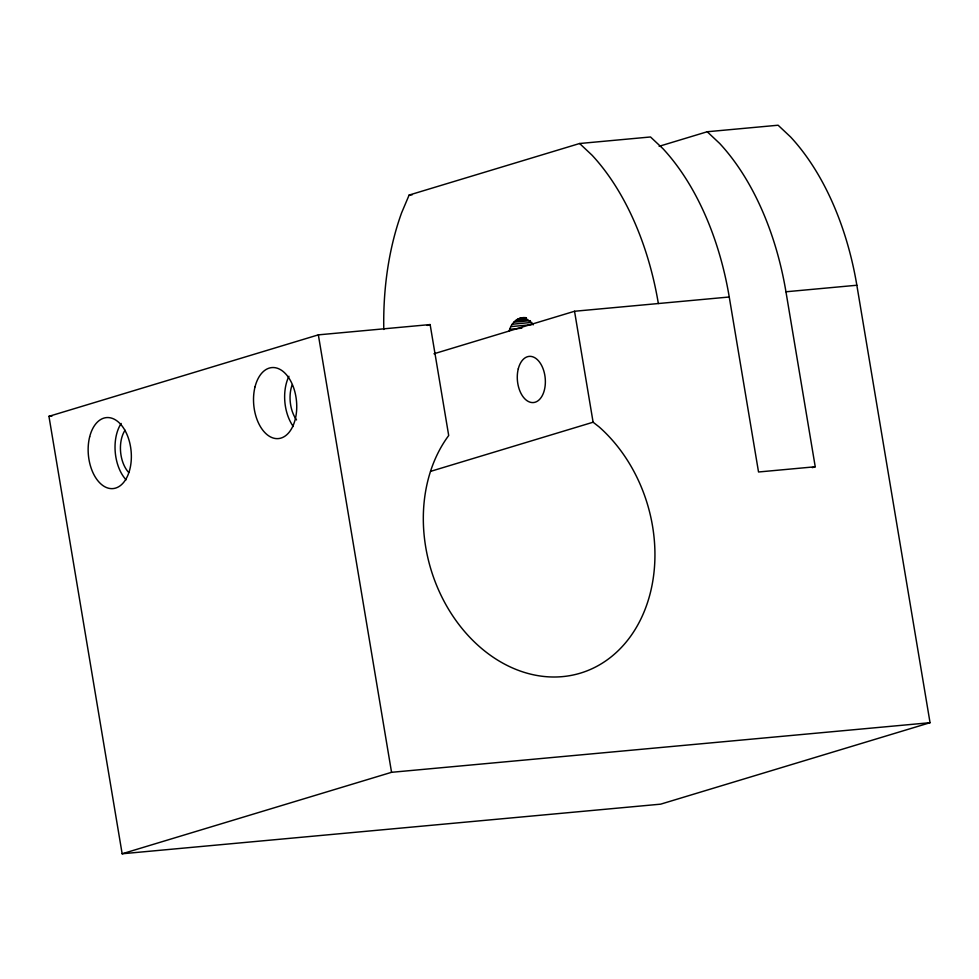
<?xml version="1.0" encoding="UTF-8"?>
<svg xmlns="http://www.w3.org/2000/svg" width="979" height="979" viewBox="0 0 979 979"><rect width="100%" height="100%" fill="white"/><g stroke="black" fill="none" stroke-linecap="round" stroke-linejoin="round"><path stroke-width="1.47" d="M509.153 331.257C510.805 323.572 517.316 316.743 525.674 317.637M659.136 146.299L707.217 131.749L719.687 143.472A230.848 138.908 84.7 0 1 785.953 291.779L815.238 466.763L758.529 471.988L729.245 297.004A230.848 138.908 84.7 0 0 662.979 148.698L650.509 136.974L579.617 143.509L409.124 195.066L401.598 212.847A230.848 138.908 84.7 0 0 383.792 329.47M707.217 131.749L778.109 125.226L790.579 136.95A230.848 138.908 84.7 0 1 856.845 285.244L930.05 722.698L660.654 804.163L122.155 853.774L48.95 416.332L318.346 334.855L430.136 324.563L448.7 435.52A142.616 113.05 73.2 0 0 470.764 638.32A142.616 113.05 73.2 0 0 635.518 628.848A142.616 113.05 73.2 0 0 599.075 426.868L593.103 422.218L574.538 311.261L729.245 297.004M427.211 325.444L430.136 324.563M433.991 353.762L574.538 311.261M430.589 471.364L593.103 422.218M812.325 467.644L815.238 466.763M122.155 853.774L391.551 772.309L930.05 722.698M517.365 319.276L525.98 318.42M409.124 195.066L412.147 194.797M785.953 291.779L856.845 285.244M519.335 318.456L526.421 317.796L521.366 318.065M515.505 320.537L527.693 319.399M513.791 322.189L530.385 320.659M512.237 324.233L531.842 322.421M510.879 326.607L531.487 324.71M509.753 329.287L521.819 328.185M48.95 416.332L51.973 416.051M523.447 318.126L529.566 320.965L533.188 324.869M579.617 143.509L592.087 155.233A230.848 138.908 84.7 0 1 658.353 303.539M318.346 334.855L391.551 772.309M293.308 426.514A35.648 21.452 84.7 0 1 288.94 376.279M296.539 419.93A26.739 16.092 84.7 0 1 292.109 384.992M128.714 472.514A26.739 16.092 84.7 0 1 125.031 430.246M126.071 479.808A35.648 21.452 84.7 0 1 121.163 423.454M89.676 436.781A35.648 21.452 84.7 0 0 112.83 488.607A35.648 21.452 84.7 0 0 126.719 433.893A35.648 21.452 84.7 0 0 89.676 436.781M255.054 386.766A35.648 21.452 84.7 0 0 278.22 438.604A35.648 21.452 84.7 0 0 292.097 383.878A35.648 21.452 84.7 0 0 255.054 386.766M518.27 368.875A23.178 13.939 84.7 0 0 533.322 402.565A23.178 13.939 84.7 0 0 542.354 366.99A23.178 13.939 84.7 0 0 518.27 368.875"/></g></svg>
